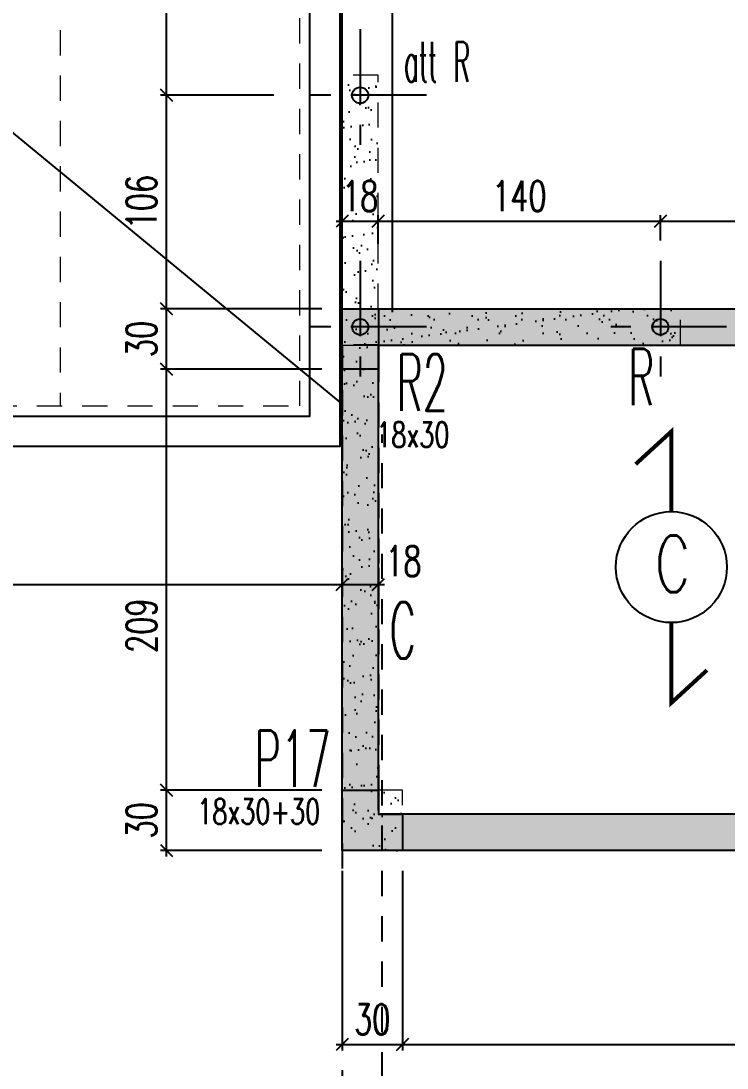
# Model space of a CAD drawing. Extents: x 308 to 787, y -199 to -146.
# Drawn here: x 409.31 to 412.82, y -185.38 to -180.18 of the extents above; entities that cross this region are included whole.
import ezdxf
from ezdxf.enums import TextEntityAlignment as Align

# ---------------------------------------------------------------- set-up
doc = ezdxf.new("R2010")
doc.units = 0
doc.header["$LTSCALE"] = 0.5
doc.header["$MEASUREMENT"] = 0
for name, pattern in [('AXES2', [1.125, 0.75, -0.125, 0.125, -0.125]), ('CACHE', [0.375, 0.25, -0.125]), ('DISCONTINU2', [0.375, 0.25, -0.125])]:
    doc.linetypes.add(name, pattern=pattern)
doc.layers.get('DEFPOINTS').update_dxf_attribs({"linetype": 'CONTINUOUS'})
for name, color, linetype in [('1_AJSA_vue2', 13, 'CONTINUOUS'), ('AXES', 6, 'AXES2'), ('BET-TEXT', 52, 'CONTINUOUS'), ('COTATION', 7, 'CONTINUOUS'), ('MURS', 3, 'CONTINUOUS'), ('PLANCHER', 7, 'CONTINUOUS'), ('POCHAGE', 254, 'CONTINUOUS'), ('POTEAUX', 1, 'CONTINUOUS'), ('POUTRES', 2, 'CONTINUOUS'), ('RAID', 1, 'CONTINUOUS'), ('RDC', 7, 'DISCONTINU2'), ('REPERE-CHAI', 4, 'CONTINUOUS'), ('REPERE-POT', 4, 'CONTINUOUS'), ('REPERE-RAID', 4, 'CONTINUOUS')]:
    doc.layers.add(name, color=color, linetype=linetype)
doc.styles.add('ROMANS8', font='romans.shx', dxfattribs={"width": 0.7})
doc.styles.get("Standard").update_dxf_attribs({"font": 'txt.shx'})
doc.dimstyles.new('COT50 cm', dxfattribs={"dimtxt": 0.15, "dimasz": 0.06, "dimexe": 0.03, "dimexo": 0.1, "dimgap": 0.05, "dimtad": 1, "dimdec": 0, "dimlfac": 100, "dimzin": 0, "dimdsep": 46, "dimtxsty": 'ROMANS8', "dimblk1": 'OBLIQUE', "dimblk2": 'OBLIQUE', "dimsah": 1, "dimcen": 0.03, "dimdle": 0.03, "dimclrt": 1, "dimadec": 0, "dimazin": 0, "dimtfac": 1, "dimtdec": 0, "dimtmove": 0, "dimatfit": 3, "dimfxl": 0, "dimtolj": 1, "dimtzin": 0, "dimlwd": -1, "dimlwe": -1, "dimarcsym": 0})
pattern_1 = [(37.5, (-513.79323, 160.44126), (-0.004409535, 0.134877664), [0, -0.1064, 0, -0.119, 0, -0.11375]), (7.5, (-513.79323, 160.44126), (0.12388437, 0.197550225), [0, -0.0574, 0, -0.0959, 0, -0.03675]), (327.5, (-513.87933, 160.44126), (0.21798993, 0.000396134), [0, -0.035, 0, -0.126, 0, -0.1645]), (317.5, (-513.87933, 160.44126), (0.21042886, 0.06143729), [0, -0.0175, 0, -0.0826, 0, -0.0945])]

# ---------------------------------------------------------------- blocks, each defined once
blk = doc.blocks.new('_Oblique')
at = {"layer": 'COTATION', "color": 0, "lineweight": -2}
blk.add_line((-0.5, -0.5), (0.5, 0.5), dxfattribs=at)
blk = doc.blocks.new('*D419')
at = {"layer": 'COTATION', "color": 0, "transparency": 16777216}
for p, q in [((410.8097, -183.9963), (410.0078, -183.9963)), ((410.0378, -184.3263), (410.0378, -183.9663)), ((410.8097, -184.2963), (410.0078, -184.2963))]:
    blk.add_line(p, q, dxfattribs=at)
at = {"layer": 'DEFPOINTS', "color": 0, "transparency": 16777216}
for p in [(410.0378, -183.9963), (410.9097, -183.9963), (410.9097, -184.2963)]:
    blk.add_point(p, dxfattribs=at)
at = {"layer": 'COTATION', "color": 0, "transparency": 16777216, "xscale": 0.06, "yscale": 0.06, "zscale": 0.06}
for p, rotation in [((410.0378, -183.9963), 90), ((410.0378, -184.2963), 270)]:
    blk.add_blockref('_Oblique', p, dxfattribs=dict(at, rotation=rotation))
at = {"layer": 'COTATION', "color": 1, "transparency": 16777216, "insert": (409.9128, -184.1463), "char_height": 0.15, "attachment_point": 5, "rotation": 90, "style": 'ROMANS8'}
blk.add_mtext('\\A1;30', dxfattribs=at)
blk = doc.blocks.new('*D420')
at = {"layer": 'COTATION', "color": 0, "transparency": 16777216}
for p, q in [((410.8099, -181.9063), (410.0078, -181.9063)), ((410.0378, -184.0263), (410.0378, -181.8763)), ((410.8097, -183.9963), (410.0078, -183.9963))]:
    blk.add_line(p, q, dxfattribs=at)
at = {"layer": 'DEFPOINTS', "color": 0, "transparency": 16777216}
for p in [(410.0378, -181.9063), (410.9099, -181.9063), (410.9097, -183.9963)]:
    blk.add_point(p, dxfattribs=at)
at = {"layer": 'COTATION', "color": 0, "transparency": 16777216, "xscale": 0.06, "yscale": 0.06, "zscale": 0.06}
for p, rotation in [((410.0378, -181.9063), 90), ((410.0378, -183.9963), 270)]:
    blk.add_blockref('_Oblique', p, dxfattribs=dict(at, rotation=rotation))
at = {"layer": 'COTATION', "color": 1, "transparency": 16777216, "insert": (409.9128, -183.1799), "char_height": 0.15, "attachment_point": 5, "rotation": 90, "style": 'ROMANS8'}
blk.add_mtext('\\A1;209', dxfattribs=at)
blk = doc.blocks.new('*D421')
at = {"layer": 'COTATION', "color": 0, "transparency": 16777216}
for p, q in [((410.8099, -181.6063), (410.0078, -181.6063)), ((410.0378, -181.9363), (410.0378, -181.5763)), ((410.8099, -181.9063), (410.0078, -181.9063))]:
    blk.add_line(p, q, dxfattribs=at)
at = {"layer": 'DEFPOINTS', "color": 0, "transparency": 16777216}
for p in [(410.0378, -181.6063), (410.9099, -181.6063), (410.9099, -181.9063)]:
    blk.add_point(p, dxfattribs=at)
at = {"layer": 'COTATION', "color": 0, "transparency": 16777216, "xscale": 0.06, "yscale": 0.06, "zscale": 0.06}
for p, rotation in [((410.0378, -181.6063), 90), ((410.0378, -181.9063), 270)]:
    blk.add_blockref('_Oblique', p, dxfattribs=dict(at, rotation=rotation))
at = {"layer": 'COTATION', "color": 1, "transparency": 16777216, "insert": (409.9128, -181.7563), "char_height": 0.15, "attachment_point": 5, "rotation": 90, "style": 'ROMANS8'}
blk.add_mtext('\\A1;30', dxfattribs=at)
blk = doc.blocks.new('*D422')
at = {"layer": 'COTATION', "color": 0, "transparency": 16777216}
for p, q in [((410.0378, -181.6363), (410.0378, -180.5161)), ((410.5708, -180.5461), (410.0078, -180.5461)), ((410.8099, -181.6063), (410.0078, -181.6063))]:
    blk.add_line(p, q, dxfattribs=at)
at = {"layer": 'DEFPOINTS', "color": 0, "transparency": 16777216}
for p in [(410.0378, -180.5461), (410.6708, -180.5461), (410.9099, -181.6063)]:
    blk.add_point(p, dxfattribs=at)
at = {"layer": 'COTATION', "color": 0, "transparency": 16777216, "xscale": 0.06, "yscale": 0.06, "zscale": 0.06}
for p, rotation in [((410.0378, -180.5461), 90), ((410.0378, -181.6063), 270)]:
    blk.add_blockref('_Oblique', p, dxfattribs=dict(at, rotation=rotation))
at = {"layer": 'COTATION', "color": 1, "transparency": 16777216, "insert": (409.9128, -181.0762), "char_height": 0.15, "attachment_point": 5, "rotation": 90, "style": 'ROMANS8'}
blk.add_mtext('\\A1;106', dxfattribs=at)
blk = doc.blocks.new('*D423')
at = {"layer": 'COTATION', "color": 0, "transparency": 16777216}
for p, q in [((410.6164, -179.4161), (410.0078, -179.4161)), ((410.0378, -180.5761), (410.0378, -179.3861)), ((410.5708, -180.5461), (410.0078, -180.5461))]:
    blk.add_line(p, q, dxfattribs=at)
at = {"layer": 'DEFPOINTS', "color": 0, "transparency": 16777216}
for p in [(410.0378, -179.4161), (410.7164, -179.4161), (410.6708, -180.5461)]:
    blk.add_point(p, dxfattribs=at)
at = {"layer": 'COTATION', "color": 0, "transparency": 16777216, "xscale": 0.06, "yscale": 0.06, "zscale": 0.06}
for p, rotation in [((410.0378, -179.4161), 90), ((410.0378, -180.5461), 270)]:
    blk.add_blockref('_Oblique', p, dxfattribs=dict(at, rotation=rotation))
at = {"layer": 'COTATION', "color": 1, "transparency": 16777216, "insert": (409.9128, -179.9811), "char_height": 0.15, "attachment_point": 5, "rotation": 90, "style": 'ROMANS8'}
blk.add_mtext('\\A1;113', dxfattribs=at)
blk = doc.blocks.new('*D654')
at = {"layer": 'COTATION', "color": 0, "transparency": 16777216}
for p, q in [((410.9097, -182.8918), (410.9097, -183.0054)), ((403.9697, -183.1534), (403.9697, -182.9454)), ((403.9397, -182.9754), (410.9397, -182.9754))]:
    blk.add_line(p, q, dxfattribs=at)
at = {"layer": 'DEFPOINTS', "color": 0, "transparency": 16777216}
for p in [(410.9097, -182.7918), (410.9097, -182.9754), (403.9697, -183.2534)]:
    blk.add_point(p, dxfattribs=at)
at = {"layer": 'COTATION', "color": 0, "transparency": 16777216, "xscale": 0.06, "yscale": 0.06, "zscale": 0.06, "rotation": 180}
blk.add_blockref('_Oblique', (403.9697, -182.9754), dxfattribs=at)
at = {"layer": 'COTATION', "color": 0, "transparency": 16777216, "xscale": 0.06, "yscale": 0.06, "zscale": 0.06}
blk.add_blockref('_Oblique', (410.9097, -182.9754), dxfattribs=at)
at = {"layer": 'COTATION', "color": 1, "transparency": 16777216, "insert": (407.4397, -182.8504), "char_height": 0.15, "attachment_point": 5, "style": 'ROMANS8'}
blk.add_mtext('\\A1;694', dxfattribs=at)
blk = doc.blocks.new('*D655')
at = {"layer": 'COTATION', "color": 0, "transparency": 16777216}
for p, q in [((410.9097, -182.8918), (410.9097, -183.0054)), ((411.0899, -182.8918), (411.0899, -183.0054)), ((410.8797, -182.9754), (411.1199, -182.9754))]:
    blk.add_line(p, q, dxfattribs=at)
at = {"layer": 'DEFPOINTS', "color": 0, "transparency": 16777216}
for p in [(410.9097, -182.7918), (411.0899, -182.7918), (411.0899, -182.9754)]:
    blk.add_point(p, dxfattribs=at)
at = {"layer": 'COTATION', "color": 0, "transparency": 16777216, "xscale": 0.06, "yscale": 0.06, "zscale": 0.06, "rotation": 180}
blk.add_blockref('_Oblique', (410.9097, -182.9754), dxfattribs=at)
at = {"layer": 'COTATION', "color": 0, "transparency": 16777216, "xscale": 0.06, "yscale": 0.06, "zscale": 0.06}
blk.add_blockref('_Oblique', (411.0899, -182.9754), dxfattribs=at)
at = {"layer": 'COTATION', "color": 1, "transparency": 16777216, "insert": (411.2142, -182.8597), "char_height": 0.15, "attachment_point": 5, "style": 'ROMANS8'}
blk.add_mtext('\\A1;18', dxfattribs=at)
blk = doc.blocks.new('*D656')
at = {"layer": 'COTATION', "color": 0, "transparency": 16777216}
for p, q in [((410.9097, -184.3963), (410.9097, -185.2895)), ((411.2097, -184.3963), (411.2097, -185.2895)), ((410.8797, -185.2595), (411.2397, -185.2595))]:
    blk.add_line(p, q, dxfattribs=at)
at = {"layer": 'DEFPOINTS', "color": 0, "transparency": 16777216}
for p in [(410.9097, -184.2963), (411.2097, -184.2963), (411.2097, -185.2595)]:
    blk.add_point(p, dxfattribs=at)
at = {"layer": 'COTATION', "color": 0, "transparency": 16777216, "xscale": 0.06, "yscale": 0.06, "zscale": 0.06, "rotation": 180}
blk.add_blockref('_Oblique', (410.9097, -185.2595), dxfattribs=at)
at = {"layer": 'COTATION', "color": 0, "transparency": 16777216, "xscale": 0.06, "yscale": 0.06, "zscale": 0.06}
blk.add_blockref('_Oblique', (411.2097, -185.2595), dxfattribs=at)
at = {"layer": 'COTATION', "color": 1, "transparency": 16777216, "insert": (411.0597, -185.1345), "char_height": 0.15, "attachment_point": 5, "style": 'ROMANS8'}
blk.add_mtext('\\A1;30', dxfattribs=at)
blk = doc.blocks.new('*D657')
at = {"layer": 'COTATION', "color": 0, "transparency": 16777216}
for p, q in [((411.2097, -184.3963), (411.2097, -185.2895)), ((414.9999, -184.6351), (414.9999, -185.2895)), ((411.1797, -185.2595), (415.0299, -185.2595))]:
    blk.add_line(p, q, dxfattribs=at)
at = {"layer": 'DEFPOINTS', "color": 0, "transparency": 16777216}
for p in [(411.2097, -184.2963), (414.9999, -184.5351), (414.9999, -185.2595)]:
    blk.add_point(p, dxfattribs=at)
at = {"layer": 'COTATION', "color": 0, "transparency": 16777216, "xscale": 0.06, "yscale": 0.06, "zscale": 0.06, "rotation": 180}
blk.add_blockref('_Oblique', (411.2097, -185.2595), dxfattribs=at)
at = {"layer": 'COTATION', "color": 0, "transparency": 16777216, "xscale": 0.06, "yscale": 0.06, "zscale": 0.06}
blk.add_blockref('_Oblique', (414.9999, -185.2595), dxfattribs=at)
at = {"layer": 'COTATION', "color": 1, "transparency": 16777216, "insert": (413.1048, -185.1345), "char_height": 0.15, "attachment_point": 5, "style": 'ROMANS8'}
blk.add_mtext('\\A1;379', dxfattribs=at)
blk = doc.blocks.new('*D665')
at = {"layer": 'COTATION', "color": 0, "transparency": 16777216}
for p, q in [((410.9097, -181.2837), (410.9097, -181.1417)), ((411.0897, -181.2837), (411.0897, -181.1417)), ((410.8797, -181.1717), (411.1197, -181.1717))]:
    blk.add_line(p, q, dxfattribs=at)
at = {"layer": 'DEFPOINTS', "color": 0, "transparency": 16777216}
for p in [(411.0897, -181.1717), (410.9097, -181.3837), (411.0897, -181.3837)]:
    blk.add_point(p, dxfattribs=at)
at = {"layer": 'COTATION', "color": 0, "transparency": 16777216, "xscale": 0.06, "yscale": 0.06, "zscale": 0.06, "rotation": 180}
blk.add_blockref('_Oblique', (410.9097, -181.1717), dxfattribs=at)
at = {"layer": 'COTATION', "color": 0, "transparency": 16777216, "xscale": 0.06, "yscale": 0.06, "zscale": 0.06}
blk.add_blockref('_Oblique', (411.0897, -181.1717), dxfattribs=at)
at = {"layer": 'COTATION', "color": 1, "transparency": 16777216, "insert": (410.9997, -181.0467), "char_height": 0.15, "attachment_point": 5, "style": 'ROMANS8'}
blk.add_mtext('\\A1;18', dxfattribs=at)
blk = doc.blocks.new('*D666')
at = {"layer": 'COTATION', "color": 0, "transparency": 16777216}
for p, q in [((411.0897, -181.2837), (411.0897, -181.1417)), ((412.4915, -181.2674), (412.4915, -181.1417)), ((411.0597, -181.1717), (412.5215, -181.1717))]:
    blk.add_line(p, q, dxfattribs=at)
at = {"layer": 'DEFPOINTS', "color": 0, "transparency": 16777216}
for p in [(412.4915, -181.1717), (411.0897, -181.3837), (412.4915, -181.3674)]:
    blk.add_point(p, dxfattribs=at)
at = {"layer": 'COTATION', "color": 0, "transparency": 16777216, "xscale": 0.06, "yscale": 0.06, "zscale": 0.06, "rotation": 180}
blk.add_blockref('_Oblique', (411.0897, -181.1717), dxfattribs=at)
at = {"layer": 'COTATION', "color": 0, "transparency": 16777216, "xscale": 0.06, "yscale": 0.06, "zscale": 0.06}
blk.add_blockref('_Oblique', (412.4915, -181.1717), dxfattribs=at)
at = {"layer": 'COTATION', "color": 1, "transparency": 16777216, "insert": (411.7906, -181.0467), "char_height": 0.15, "attachment_point": 5, "style": 'ROMANS8'}
blk.add_mtext('\\A1;140', dxfattribs=at)
blk = doc.blocks.new('*D667')
at = {"layer": 'COTATION', "color": 0, "transparency": 16777216}
for p, q in [((412.4915, -181.2674), (412.4915, -181.1417)), ((414.5215, -181.3171), (414.5215, -181.1417)), ((412.4615, -181.1717), (414.5515, -181.1717))]:
    blk.add_line(p, q, dxfattribs=at)
at = {"layer": 'DEFPOINTS', "color": 0, "transparency": 16777216}
for p in [(414.5215, -181.1717), (412.4915, -181.3674), (414.5215, -181.4171)]:
    blk.add_point(p, dxfattribs=at)
at = {"layer": 'COTATION', "color": 0, "transparency": 16777216, "xscale": 0.06, "yscale": 0.06, "zscale": 0.06, "rotation": 180}
blk.add_blockref('_Oblique', (412.4915, -181.1717), dxfattribs=at)
at = {"layer": 'COTATION', "color": 0, "transparency": 16777216, "xscale": 0.06, "yscale": 0.06, "zscale": 0.06}
blk.add_blockref('_Oblique', (414.5215, -181.1717), dxfattribs=at)
at = {"layer": 'COTATION', "color": 1, "transparency": 16777216, "insert": (413.5065, -181.0467), "char_height": 0.15, "attachment_point": 5, "style": 'ROMANS8'}
blk.add_mtext('\\A1;203', dxfattribs=at)
blk = doc.blocks.new('A$C6B096A38')
at = {"layer": 'POCHAGE'}
h = blk.add_hatch(dxfattribs=at)
h.set_pattern_fill('AR-SAND', color=0, scale=0.07)
h.set_pattern_definition(pattern_1)
h.paths.add_polyline_path([(66.4957, -21.165), (64.9938, -21.165), (64.9938, -20.0048), (64.8138, -20.0048), (64.8138, -21.345), (66.4957, -21.345)])
h = blk.add_hatch(dxfattribs=at)
h.set_pattern_fill('AR-SAND', color=0, scale=0.07)
h.set_pattern_definition(pattern_1)
h.paths.add_polyline_path([(65.1138, -23.555), (64.8138, -23.555), (64.8138, -23.855), (65.1138, -23.855)])
at = {"layer": 'AXES', "color": 1}
for p, q in [((64.9038, -19.776), (64.9038, -20.4337)), ((65.2327, -20.1048), (64.5749, -20.1048)), ((64.904, -20.9261), (64.904, -21.5839)), ((66.3957, -20.9261), (66.3957, -21.5839)), ((65.2329, -21.255), (64.5752, -21.255)), ((66.7245, -21.255), (66.0668, -21.255))]:
    blk.add_line(p, q, dxfattribs=at)
at = {"layer": 'RAID'}
for centre in [(64.9038, -20.1048), (64.904, -21.255), (66.3957, -21.255)]:
    blk.add_circle(centre, 0.04, dxfattribs=at)
at = {"layer": 'RDC', "linetype": 'CACHE', "lineweight": 15}
for points in [[(64.9938, -21.165), (64.9938, -20.0048), (64.8138, -20.0048), (64.8138, -21.345), (66.4957, -21.345), (66.4957, -21.165)], [(64.8138, -23.855), (65.1138, -23.855), (65.1138, -23.555), (64.8138, -23.555)]]:
    blk.add_lwpolyline(points, close=True, dxfattribs=at)

msp = doc.modelspace()

# ---------------------------------------------------------------- hatches: boundary and pattern name
at = {"layer": 'POCHAGE'}
h = msp.add_hatch(color=256, dxfattribs=at)
h.dxf.hatch_style = 1
h.paths.add_polyline_path([(414.9099, -184.1162), (411.2099, -184.1162), (411.2099, -184.2962), (414.9099, -184.2962), (425.7068, -184.2963), (425.7068, -184.1163), (415.0899, -184.1162), (415.0899, -181.6063), (411.0899, -181.6063), (411.0899, -181.7863), (414.9099, -181.7863)])
h.paths.add_polyline_path([(415.0399, -183.9513, -1), (414.9599, -183.9513, -1)], flags=16)
h.paths.add_polyline_path([(415.0399, -184.2063, -1), (414.9599, -184.2063, -1)], flags=16)
h.paths.add_polyline_path([(414.9597, -181.9213, -1), (415.0397, -181.9213, -1)], flags=16)
h.paths.add_polyline_path([(414.9599, -181.6963, -1), (415.0399, -181.6963, -1)], flags=16)
h.paths.add_polyline_path([(414.4815, -181.6963, -1), (414.5615, -181.6963, -1)], flags=16)
h.paths.add_polyline_path([(416.1246, -184.2062, -1), (416.0446, -184.2062, -1)], flags=16)
h.paths.add_polyline_path([(417.2543, -184.2063, -1), (417.1743, -184.2063, -1)], flags=16)
h.paths.add_polyline_path([(412.4515, -181.6963, -1), (412.5315, -181.6963, -1)], flags=16)
h.paths.add_polyline_path([(418.4965, -184.1963, -1), (418.4165, -184.1963, -1)], flags=16)
h.paths.add_polyline_path([(419.7381, -184.2063, -1), (419.6581, -184.2063, -1)], flags=16)
h.paths.add_polyline_path([(420.8684, -184.2063, -1), (420.7884, -184.2063, -1)], flags=16)
h.paths.add_polyline_path([(421.9537, -184.2063, -1), (421.8737, -184.2063, -1)], flags=16)
h = msp.add_hatch(dxfattribs=at)
h.set_pattern_fill('AR-SAND', color=0, scale=0.07)
h.set_pattern_definition([(37.5, (86.81067, -6.63), (-0.004409535, 0.134877664), [0, -0.1064, 0, -0.119, 0, -0.11375]), (7.5, (86.81067, -6.63), (0.12388437, 0.197550225), [0, -0.0574, 0, -0.0959, 0, -0.03675]), (327.5, (86.72457, -6.63), (0.21798993, 0.000396134), [0, -0.035, 0, -0.126, 0, -0.1645]), (317.5, (86.72457, -6.63), (0.21042886, 0.06143729), [0, -0.0175, 0, -0.0826, 0, -0.0945])])
h.paths.add_polyline_path([(410.9097, -183.9963), (411.0918, -183.9963), (411.0918, -181.7863), (410.9101, -181.7863)])
h = msp.add_hatch(color=256, dxfattribs=at)
h.dxf.hatch_style = 1
h.paths.add_polyline_path([(411.0899, -181.9063), (410.9099, -181.9063), (410.9099, -183.9962), (411.0899, -183.9962)])
at = {"layer": 'POTEAUX'}
h = msp.add_hatch(color=256, dxfattribs=at)
h.dxf.hatch_style = 1
h.paths.add_polyline_path([(411.0899, -181.6063), (411.0899, -181.9063), (410.9099, -181.9063), (410.9099, -181.6063)])
h = msp.add_hatch(color=256, dxfattribs=at)
h.dxf.hatch_style = 1
h.paths.add_polyline_path([(410.9097, -183.9963), (411.0899, -183.9962), (411.0899, -184.1162), (411.2101, -184.1162), (411.2097, -184.2963), (410.9097, -184.2963)])
at = {"layer": 'RAID'}
msp.add_hatch(color=256, dxfattribs=at).paths.add_polyline_path([(412.5315, -181.6963, 1), (412.4515, -181.6963, 1)])

# ---------------------------------------------------------------- linework, layer by layer
at = {"layer": '1_AJSA_vue2', "linetype": 'CACHE'}
for points in [[(410.9097, -181.7862), (410.9097, -187.6481), (426.011, -187.5856), (426.002, -181.7862)], [(418.3857, -184.2962), (418.3857, -187.4172), (411.1096, -187.4474), (411.1096, -182.2309)]]:
    msp.add_lwpolyline(points, dxfattribs=at)
at = {"layer": 'BET-TEXT', "color": 140}
msp.add_line((407.7438, -179.4751), (410.8995, -182.0709), dxfattribs=at)
at = {"layer": 'MURS'}
for points in [[(414.9099, -184.2962), (410.9099, -184.2962), (410.9099, -181.6063), (415.0899, -181.6063)], [(411.0899, -184.0963), (411.0899, -181.7863), (414.9099, -181.7863)], [(414.9099, -184.1162), (411.1002, -184.1162)]]:
    msp.add_lwpolyline(points, dxfattribs=at)
at = {"layer": 'PLANCHER', "color": 1, "const_width": 0.02}
for points in [[(412.5459, -182.6135), (412.5459, -182.2154), (412.3687, -182.3777)], [(412.5459, -183.1648), (412.5459, -183.5629), (412.7231, -183.4006)]]:
    msp.add_lwpolyline(points, dxfattribs=at)
at = {"layer": 'PLANCHER', "color": 1}
msp.add_circle((412.5459, -182.8891), 0.2757, dxfattribs=at)
at = {"layer": 'POTEAUX'}
for points in [[(411.0899, -181.6063), (411.0899, -181.9063), (410.9099, -181.9063), (410.9099, -181.6063)], [(410.9097, -183.9963), (411.0899, -183.9962), (411.0899, -184.1162), (411.2101, -184.1162), (411.2097, -184.2963), (410.9097, -184.2963)]]:
    msp.add_lwpolyline(points, close=True, dxfattribs=at)
at = {"layer": 'POUTRES'}
for points in [[(411.1599, -181.6232), (411.1599, -176.7795), (411.1099, -176.7795)], [(410.9099, -181.6232), (410.9099, -177.0795)], [(405.5933, -182.289), (410.8995, -182.289), (410.8995, -182.289), (410.8994, -177.0895), (410.8994, -177.0895), (403.977, -177.0895), (403.977, -177.0895), (403.9756, -182.289), (405.5934, -182.289), (405.5933, -182.289)]]:
    msp.add_lwpolyline(points, dxfattribs=at)
msp.add_lwpolyline([(405.7434, -182.139), (410.7495, -182.139), (410.7494, -177.2395), (404.1269, -177.2395), (404.1257, -182.139), (405.7434, -182.139)], close=True, dxfattribs=at)
at = {"layer": 'RAID'}
msp.add_circle((412.4915, -181.6963), 0.04, dxfattribs=at)
at = {"layer": 'RDC', "linetype": 'CACHE', "lineweight": 15}
for points in [[(404.2099, -171.6234), (404.2099, -173.0234), (409.509, -173.0234), (409.509, -182.0891)], [(405.5714, -182.289), (410.9099, -182.29)]]:
    msp.add_lwpolyline(points, dxfattribs=at)
msp.add_lwpolyline([(405.7934, -182.089), (410.6995, -182.089), (410.6994, -177.2895), (404.1769, -177.2895), (404.1757, -182.089), (405.5713, -182.0902)], close=True, dxfattribs=at)
at = {"layer": 'RDC'}
msp.add_lwpolyline([(410.9097, -183.9963), (411.0918, -183.9963), (411.0918, -181.7863), (410.9101, -181.7863)], close=True, dxfattribs=at)

# ---------------------------------------------------------------- block references
msp.add_blockref('A$C6B096A38', (346.0959, -160.4413), dxfattribs=at)

# ---------------------------------------------------------------- texts
at = {"layer": 'PLANCHER', "color": 1, "width": 0.7}
msp.add_text('C', height=0.28, dxfattribs=at).set_placement((412.5523, -182.8726), align=Align.MIDDLE)
at = {"layer": 'REPERE-CHAI', "color": 4, "width": 0.519}
msp.add_text('C', height=0.28, dxfattribs=at).set_placement((411.1457, -183.3434))
at = {"layer": 'REPERE-POT', "color": 4, "width": 0.519}
msp.add_text('P17', height=0.28, dxfattribs=at).set_placement((410.4747, -183.9796))
at = {"layer": 'REPERE-POT', "color": 1, "style": 'ROMANS8', "width": 0.7}
msp.add_text('18x30+30', height=0.125, dxfattribs=at).set_placement((410.19, -184.1649))
at = {"layer": 'REPERE-RAID', "color": 4}
for s, height, width, p in [('att R', 0.2, 0.45, (411.2173, -180.48)), ('R', 0.28, 0.519, (412.3305, -182.0855)), ('R2', 0.28, 0.519, (411.1797, -182.1123))]:
    msp.add_text(s, height=height, dxfattribs=dict(at, width=width)).set_placement(p)
at = {"layer": 'REPERE-RAID', "color": 1, "style": 'ROMANS8', "width": 0.7}
msp.add_text('18x30', height=0.125, dxfattribs=at).set_placement((411.0795, -182.2941))

# ---------------------------------------------------------------- dimensions: what is measured, and where the dimension line sits
at = {"layer": 'COTATION'}
for base, p1, p2, picture, middle in [((410.0378, -179.4161), (410.6708, -180.5461), (410.7164, -179.4161), '*D423', (409.9128, -179.9811)), ((410.0378, -180.5461), (410.9099, -181.6063), (410.6708, -180.5461), '*D422', (409.9128, -181.0762)), ((410.0378, -181.6063), (410.9099, -181.9063), (410.9099, -181.6063), '*D421', (409.9128, -181.7563))]:
    dim = msp.add_linear_dim(base=base, p1=p1, p2=p2, angle=90, dimstyle='COT50 cm', override={"dimtmove": 1}, dxfattribs=at)
    dim.commit()
    dim.dimension.update_dxf_attribs({"geometry": picture, "text_midpoint": middle})
dim = msp.add_linear_dim(base=(411.0897, -181.1717), p1=(410.9097, -181.3837), p2=(411.0897, -181.3837), dimstyle='COT50 cm', dxfattribs=at)
dim.commit()
dim.dimension.update_dxf_attribs({"geometry": '*D665', "text_midpoint": (410.9997, -181.1717), "dimtype": 160})
for base, p1, p2, picture, middle in [((412.4915, -181.1717), (411.0897, -181.3837), (412.4915, -181.3674), '*D666', (411.7906, -181.0467)), ((414.5215, -181.1717), (412.4915, -181.3674), (414.5215, -181.4171), '*D667', (413.5065, -181.0467)), ((410.9097, -182.9754), (403.9697, -183.2534), (410.9097, -182.7918), '*D654', (407.4397, -182.8504)), ((414.9999, -185.2595), (411.2097, -184.2963), (414.9999, -184.5351), '*D657', (413.1048, -185.1345))]:
    dim = msp.add_linear_dim(base=base, p1=p1, p2=p2, dimstyle='COT50 cm', override={"dimtmove": 1}, dxfattribs=at)
    dim.commit()
    dim.dimension.update_dxf_attribs({"geometry": picture, "text_midpoint": middle})
dim = msp.add_linear_dim(base=(410.0378, -181.9063), p1=(410.9097, -183.9963), p2=(410.9099, -181.9063), angle=90, dimstyle='COT50 cm', override={"dimtmove": 1}, dxfattribs=at)
dim.commit()
dim.dimension.update_dxf_attribs({"geometry": '*D420', "text_midpoint": (410.0378, -183.1799), "dimtype": 160})
dim = msp.add_linear_dim(base=(411.0899, -182.9754), p1=(410.9097, -182.7918), p2=(411.0899, -182.7918), dimstyle='COT50 cm', override={"dimtmove": 1}, dxfattribs=at)
dim.commit()
dim.dimension.update_dxf_attribs({"geometry": '*D655', "text_midpoint": (411.2142, -182.9847), "dimtype": 160})
dim = msp.add_linear_dim(base=(410.0378, -183.9963), p1=(410.9097, -184.2963), p2=(410.9097, -183.9963), angle=90, dimstyle='COT50 cm', dxfattribs=at)
dim.commit()
dim.dimension.update_dxf_attribs({"geometry": '*D419', "text_midpoint": (409.9128, -184.1463)})
dim = msp.add_linear_dim(base=(411.2097, -185.2595), p1=(410.9097, -184.2963), p2=(411.2097, -184.2963), dimstyle='COT50 cm', dxfattribs=at)
dim.commit()
dim.dimension.update_dxf_attribs({"geometry": '*D656', "text_midpoint": (411.0597, -185.1345)})

doc.saveas('drawing.dxf')
